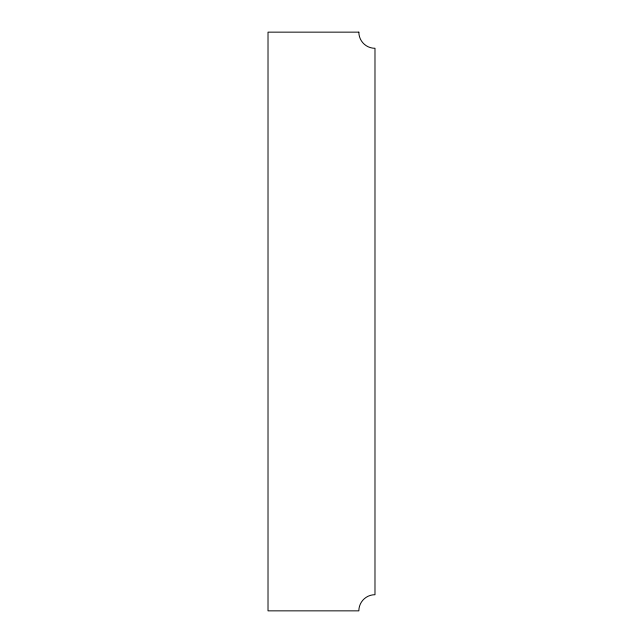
<?xml version="1.0" encoding="UTF-8"?>
<svg xmlns="http://www.w3.org/2000/svg" width="643" height="643" viewBox="0 0 643 643"><rect width="100%" height="100%" fill="white"/><g stroke="black" fill="none" stroke-linecap="round" stroke-linejoin="round"><path stroke-width="0.96" d="M358.842 32.15L268.018 32.15L268.018 610.85L358.842 610.85A16.139 16.139 0 0 1 374.982 594.711L374.982 48.289A16.139 16.139 0 0 1 358.842 32.15"/></g></svg>
